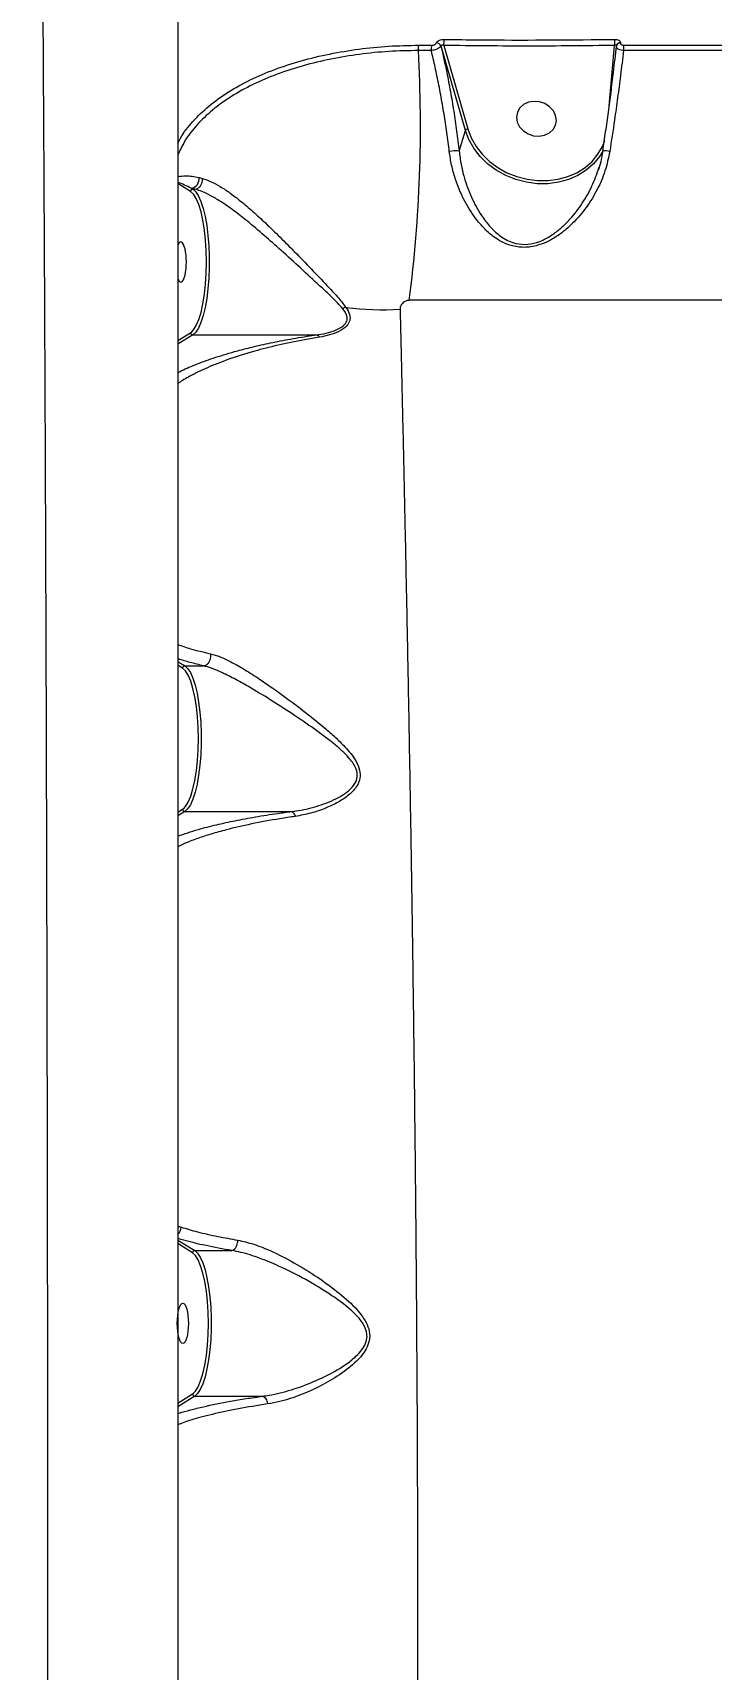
# Model space of a CAD drawing. Header units: millimetres. Extents: x -6028 to 5958, y -6064 to 4137.
# Drawn here: x -3104 to -2952.6, y 1356 to 1721.4 of the extents above; entities that cross this region are included whole.
import ezdxf

# ---------------------------------------------------------------- set-up
doc = ezdxf.new("R2010")
doc.units = ezdxf.units.MM
for name, color, linetype in [('DIKOM_ОБЪЕКТ', 7, 'Continuous'), ('DIKOM_РАЗМЕР_ЗОНА', 7, 'Continuous'), ('DIKOM_РАЗМЕР_ОБЪЕКТА', 7, 'Continuous')]:
    doc.layers.add(name, color=color, linetype=linetype)
doc.styles.add('style1', font='arial.ttf', dxfattribs={"width": 0.8})
doc.dimstyles.new('1-50', dxfattribs={"dimtxt": 300, "dimasz": 200, "dimexe": 100, "dimexo": 0, "dimgap": 100, "dimtad": 1, "dimtxsty": 'style1', "dimcen": 200, "dimclrd": 7, "dimclre": 7, "dimclrt": 7, "dimadec": 1, "dimazin": 2, "dimtfac": 1, "dimtmove": 0, "dimatfit": 2, "dimfxl": 0, "dimlwd": 25, "dimlwe": 18, "dimarcsym": 0})

# ---------------------------------------------------------------- blocks, each defined once
blk = doc.blocks.new('*D9')
at = {"layer": 'Defpoints', "color": 0, "transparency": 16777216}
for p in [(-6027.56, 1459.58), (4556.58, 1382.7), (4556.58, -5964.37)]:
    blk.add_point(p, dxfattribs=at)
at = {"layer": 'DIKOM_РАЗМЕР_ЗОНА', "color": 7, "lineweight": 18, "transparency": 16777216}
for p, q in [((-6027.56, 1459.58), (-6027.56, -6064.37)), ((4556.58, 1382.7), (4556.58, -6064.37))]:
    blk.add_line(p, q, dxfattribs=at)
at = {"layer": 'DIKOM_РАЗМЕР_ЗОНА', "color": 7, "lineweight": 25, "transparency": 16777216}
blk.add_line((-5827.56, -5964.37), (4356.58, -5964.37), dxfattribs=at)
at = {"layer": 'DIKOM_РАЗМЕР_ЗОНА', "color": 7, "transparency": 16777216}
for points in [[(-5827.56, -5931.03), (-5827.56, -5997.7), (-6027.56, -5964.37)], [(4356.58, -5931.03), (4356.58, -5997.7), (4556.58, -5964.37)]]:
    blk.add_solid(points, dxfattribs=at)
at = {"layer": 'DIKOM_РАЗМЕР_ЗОНА', "color": 7, "transparency": 16777216, "insert": (157.08, -5711.2), "char_height": 300, "attachment_point": 5, "style": 'style1'}
blk.add_mtext('10600', dxfattribs=at)
blk = doc.blocks.new('*D12')
at = {"layer": 'Defpoints', "color": 0, "transparency": 16777216}
for p in [(3056.58, 1987.9), (-4027.97, 676.5), (3056.58, -3714.77)]:
    blk.add_point(p, dxfattribs=at)
at = {"layer": 'DIKOM_РАЗМЕР_ОБЪЕКТА', "color": 7, "lineweight": 18, "transparency": 16777216}
for p, q in [((3056.58, 1987.9), (3056.58, -3814.77)), ((-4027.97, 676.5), (-4027.97, -3814.77))]:
    blk.add_line(p, q, dxfattribs=at)
at = {"layer": 'DIKOM_РАЗМЕР_ОБЪЕКТА', "color": 7, "lineweight": 25, "transparency": 16777216}
blk.add_line((-3827.97, -3714.77), (2856.58, -3714.77), dxfattribs=at)
at = {"layer": 'DIKOM_РАЗМЕР_ОБЪЕКТА', "color": 7, "transparency": 16777216}
for points in [[(-3827.97, -3681.44), (-3827.97, -3748.11), (-4027.97, -3714.77)], [(2856.58, -3681.44), (2856.58, -3748.11), (3056.58, -3714.77)]]:
    blk.add_solid(points, dxfattribs=at)
at = {"layer": 'DIKOM_РАЗМЕР_ОБЪЕКТА', "color": 7, "transparency": 16777216, "insert": (20, -3461.6), "char_height": 300, "attachment_point": 5, "style": 'style1'}
blk.add_mtext('7100', dxfattribs=at)

msp = doc.modelspace()

# ---------------------------------------------------------------- linework, layer by layer
at = {"layer": 'DIKOM_ОБЪЕКТ', "color": 7, "linetype": 'Continuous', "lineweight": 15}
for p, q in [((-3015.092, 1717.417), (-3017.976, 1717.417)), ((-3017.923, 1718.6), (-3015.037, 1718.6)), ((-3013.96, 1719.113), (-3013.956, 1719.128)), ((-3012.926, 1718.423), (-3012.93, 1718.409)), ((-3007.485, 1699.592), (-3012.926, 1718.423)), ((-3012.317, 1718.554), (-3006.931, 1699.913)), ((-2975.395, 1704.962), (-2974.193, 1718.554)), ((-2973.763, 1718.409), (-2973.738, 1718.543)), ((-2972.885, 1719.128), (-2972.889, 1719.113)), ((-2909.709, 1717.417), (-2972.193, 1717.417)), ((-2972.107, 1718.6), (-2909.578, 1718.6)), ((-3008.879, 1694.956), (-3007.485, 1699.592)), ((-3066.922, 1689.047), (-3066.15, 1688.842)), ((-3068.811, 1685.956), (-3071.66, 1687.725)), ((-3068.17, 1685.349), (-3068.811, 1685.956)), ((-3068.651, 1686.663), (-3068.308, 1686.449)), ((-3067.854, 1686.449), (-3068.651, 1686.663)), ((-3068.308, 1686.449), (-3067.854, 1686.449)), ((-3067.85, 1686.45), (-3067.854, 1686.449)), ((-2872.605, 1661.643), (-3020.015, 1661.643)), ((-3071.66, 1652.652), (-3068.812, 1654.42)), ((-3068.308, 1653.927), (-3071.66, 1651.846)), ((-3068.812, 1654.42), (-3068.56, 1654.612)), ((-3068.308, 1653.927), (-3040.705, 1653.927)), ((-3071.66, 1580.998), (-3070.103, 1580.032)), ((-3070.607, 1579.538), (-3071.66, 1580.192)), ((-3069.965, 1578.931), (-3070.607, 1579.538)), ((-3070.103, 1580.032), (-3065.948, 1580.032)), ((-3071.66, 1547.349), (-3070.607, 1548.002)), ((-3070.103, 1547.51), (-3071.66, 1546.543)), ((-3070.607, 1548.002), (-3070.355, 1548.194)), ((-3070.103, 1547.51), (-3046.313, 1547.51)), ((-3071.66, 1451.836), (-3067.884, 1449.491)), ((-3068.388, 1448.998), (-3071.66, 1451.03)), ((-3067.746, 1448.39), (-3068.388, 1448.998)), ((-3067.884, 1449.491), (-3059.63, 1449.491)), ((-3071.66, 1415.43), (-3068.388, 1417.462)), ((-3067.884, 1416.969), (-3071.66, 1414.624)), ((-3068.388, 1417.462), (-3068.136, 1417.653)), ((-3067.884, 1416.969), (-3052.715, 1416.969))]:
    msp.add_line(p, q, dxfattribs=at)
at = {"layer": 'DIKOM_ОБЪЕКТ', "color": 7, "linetype": 'Continuous', "lineweight": 15, "flags": 128}
for points in [[(-2992.217, 1706.073), (-2993.434, 1705.863), (-2994.504, 1705.354), (-2995.34, 1704.588), (-2995.874, 1703.627), (-2996.062, 1702.549), (-2995.891, 1701.441), (-2995.372, 1700.393), (-2994.55, 1699.49), (-2993.489, 1698.805), (-2992.277, 1698.393), (-2991.01, 1698.288), (-2989.793, 1698.499), (-2988.723, 1699.007), (-2987.887, 1699.773), (-2987.354, 1700.734), (-2987.165, 1701.812), (-2987.337, 1702.92), (-2987.855, 1703.968), (-2988.678, 1704.871), (-2989.738, 1705.557), (-2990.951, 1705.968), (-2992.217, 1706.073)], [(-2976.884, 1694.816), (-2977.538, 1693.762), (-2978.889, 1692.122), (-2980.521, 1690.696), (-2982.397, 1689.517), (-2984.476, 1688.609), (-2986.713, 1687.992), (-2989.058, 1687.68), (-2991.462, 1687.68), (-2993.87, 1687.992), (-2996.231, 1688.609), (-2998.492, 1689.517), (-3000.604, 1690.696), (-3002.522, 1692.122), (-3004.202, 1693.762), (-3005.609, 1695.58), (-3006.711, 1697.538), (-3007.485, 1699.592)], [(-3006.931, 1699.913), (-3006.18, 1697.921), (-3005.112, 1696.023), (-3003.748, 1694.259), (-3002.118, 1692.669), (-3000.259, 1691.287), (-2998.211, 1690.143), (-2996.018, 1689.262), (-2993.729, 1688.665), (-2991.393, 1688.362), (-2989.063, 1688.362), (-2986.788, 1688.665), (-2984.619, 1689.262), (-2982.603, 1690.143), (-2980.784, 1691.287), (-2979.202, 1692.669), (-2977.891, 1694.259), (-2976.881, 1696.023), (-2976.38, 1697.292)], [(-3068.56, 1654.612), (-3068.168, 1655.031), (-3067.557, 1656.008), (-3066.993, 1657.328), (-3066.491, 1658.958), (-3066.063, 1660.86), (-3065.719, 1662.987), (-3065.467, 1665.288), (-3065.313, 1667.707), (-3065.261, 1670.187), (-3065.313, 1672.666), (-3065.467, 1675.086), (-3065.718, 1677.387), (-3066.063, 1679.514), (-3066.491, 1681.416), (-3066.993, 1683.047), (-3067.556, 1684.367), (-3068.167, 1685.345), (-3068.17, 1685.349)], [(-3068.308, 1686.449), (-3067.677, 1685.862), (-3067.077, 1684.935), (-3066.52, 1683.688), (-3066.017, 1682.148), (-3065.581, 1680.348), (-3065.22, 1678.329), (-3064.942, 1676.132), (-3064.753, 1673.807), (-3064.658, 1671.403), (-3064.658, 1668.973), (-3064.753, 1666.57), (-3064.942, 1664.244), (-3065.22, 1662.048), (-3065.581, 1660.028), (-3066.017, 1658.229), (-3066.52, 1656.689), (-3067.077, 1655.442), (-3067.677, 1654.515), (-3068.308, 1653.927)], [(-3070.355, 1548.194), (-3069.963, 1548.613), (-3069.352, 1549.59), (-3068.789, 1550.91), (-3068.287, 1552.54), (-3067.858, 1554.442), (-3067.514, 1556.569), (-3067.262, 1558.87), (-3067.108, 1561.29), (-3067.057, 1563.769), (-3067.108, 1566.248), (-3067.262, 1568.668), (-3067.514, 1570.969), (-3067.858, 1573.097), (-3068.286, 1574.999), (-3068.788, 1576.629), (-3069.351, 1577.949), (-3069.962, 1578.927), (-3069.965, 1578.931)], [(-3070.103, 1580.032), (-3069.473, 1579.444), (-3068.872, 1578.517), (-3068.315, 1577.27), (-3067.813, 1575.73), (-3067.376, 1573.931), (-3067.015, 1571.911), (-3066.737, 1569.715), (-3066.548, 1567.389), (-3066.453, 1564.986), (-3066.453, 1562.556), (-3066.548, 1560.152), (-3066.737, 1557.827), (-3067.015, 1555.63), (-3067.376, 1553.611), (-3067.813, 1551.811), (-3068.315, 1550.271), (-3068.872, 1549.024), (-3069.473, 1548.097), (-3070.103, 1547.51)], [(-3068.136, 1417.653), (-3067.744, 1418.072), (-3067.133, 1419.05), (-3066.57, 1420.369), (-3066.068, 1422), (-3065.639, 1423.901), (-3065.295, 1426.028), (-3065.043, 1428.329), (-3064.889, 1430.749), (-3064.838, 1433.228), (-3064.889, 1435.708), (-3065.043, 1438.127), (-3065.295, 1440.429), (-3065.639, 1442.556), (-3066.067, 1444.458), (-3066.569, 1446.089), (-3067.132, 1447.409), (-3067.743, 1448.386), (-3067.746, 1448.39)], [(-3067.884, 1449.491), (-3067.254, 1448.904), (-3066.653, 1447.976), (-3066.096, 1446.729), (-3065.594, 1445.189), (-3065.157, 1443.39), (-3064.796, 1441.37), (-3064.518, 1439.174), (-3064.33, 1436.849), (-3064.234, 1434.445), (-3064.234, 1432.015), (-3064.33, 1429.611), (-3064.518, 1427.286), (-3064.796, 1425.09), (-3065.157, 1423.07), (-3065.594, 1421.27), (-3066.096, 1419.73), (-3066.653, 1418.483), (-3067.254, 1417.556), (-3067.884, 1416.969)]]:
    msp.add_lwpolyline(points, dxfattribs=at)
at = {"layer": 'DIKOM_ОБЪЕКТ', "color": 7, "linetype": 'Continuous', "lineweight": 15}
for centre, radius, start, end in [((-3320.593, 1700.555), 303.087, 352.62352, 3.18923), ((-3009.677, 1717.758), 5.426, 171.07042, 183.59674), ((-3013.942, 1718.033), 1.08, 20.35193, 90.94217), ((-3013.938, 1718.048), 1.08, 20.35193, 90.94217), ((-3007.689, 1718.968), 4.647, 168.40751, 185.11342), ((-2970.052, 1719.104), 4.178, 168.98944, 187.56592), ((-2972.937, 1718.267), 0.847, 86.7488, 160.98326), ((-2972.933, 1718.281), 0.848, 86.7561, 160.97595), ((-2968.7, 1717.758), 3.51, 166.12432, 185.57332), ((-3006.894, 1699.211), 0.702, 92.97646, 147.19691), ((-3009.786, 1687.717), 7.296, 82.85694, 100.18156), ((-2976.161, 1691.6), 3.42, 74.64059, 101.09193), ((-3069.029, 1688.757), 2.128, 280.23756, 7.82841), ((-3068.298, 1685.936), 0.514, 91.09677, 177.72128), ((-3033.599, 1657.45), 2.669, 101.64578, 118.5363), ((-3025.976, 1723.907), 64.363, 262.71478, 273.47614), ((-3068.298, 1654.442), 0.515, 182.42373, 268.922), ((-3070.093, 1579.518), 0.514, 91.09354, 177.6974), ((-3070.093, 1548.024), 0.515, 182.41424, 268.93323), ((-3073.206, 1454.676), 2.267, 313.65309, 1.0507), ((-3067.874, 1448.977), 0.514, 91.09616, 177.69564), ((-3067.874, 1417.483), 0.515, 182.42573, 268.9213)]:
    msp.add_arc(centre, radius, start, end, dxfattribs=at)
msp.add_ellipse((-3071.001, 1670.188), major_axis=(0, 4.5), ratio=0.2773245, start_param=2.5816929, end_param=6.8430851, dxfattribs=at)
msp.add_ellipse((-3070.545, 1433.23), major_axis=(0, 4.5), ratio=0.2773245, dxfattribs=at)
for points, knots in [([(-3104.037, 842.09), (-3104.03, 842.067), (-3103.985, 841.929), (-3103.892, 842.55), (-3103.766, 844.046), (-3103.638, 846.593), (-3103.51, 850.064), (-3103.384, 854.442), (-3103.258, 859.686), (-3103.131, 865.755), (-3103.003, 872.684), (-3102.874, 880.535), (-3102.744, 889.334), (-3102.615, 899.09), (-3102.489, 909.695), (-3102.366, 921.023), (-3102.247, 933.033), (-3102.133, 945.676), (-3102.022, 959.041), (-3101.912, 973.237), (-3101.806, 988.272), (-3101.701, 1004.142), (-3101.6, 1020.667), (-3101.505, 1037.647), (-3101.413, 1055.037), (-3101.326, 1072.788), (-3101.244, 1091.04), (-3101.165, 1109.937), (-3101.09, 1129.471), (-3101.02, 1149.624), (-3100.956, 1170.166), (-3100.898, 1190.861), (-3100.846, 1211.666), (-3100.801, 1232.541), (-3100.761, 1253.643), (-3100.727, 1275.134), (-3100.7, 1296.992), (-3100.68, 1319.186), (-3100.669, 1341.461), (-3100.664, 1364.768), (-3100.669, 1389.087), (-3100.685, 1414.372), (-3100.71, 1439.568), (-3100.745, 1464.586), (-3100.789, 1489.339), (-3100.838, 1512.611), (-3100.892, 1534.411), (-3100.948, 1554.783), (-3101.011, 1574.825), (-3101.078, 1594.688), (-3101.152, 1614.326), (-3101.231, 1633.698), (-3101.316, 1652.577), (-3101.404, 1670.74), (-3101.495, 1688.173), (-3101.589, 1704.876), (-3101.686, 1720.993), (-3101.788, 1736.64), (-3101.894, 1751.769), (-3102.004, 1766.338), (-3102.118, 1780.176), (-3102.234, 1793.134), (-3102.353, 1805.211), (-3102.473, 1816.418), (-3102.596, 1826.844), (-3102.722, 1836.558), (-3102.851, 1845.513), (-3102.984, 1853.672), (-3103.116, 1860.935), (-3103.245, 1867.225), (-3103.37, 1872.558), (-3103.495, 1876.962), (-3103.619, 1880.473), (-3103.744, 1883.13), (-3103.871, 1884.802), (-3103.971, 1885.562), (-3104.024, 1885.442), (-3104.037, 1885.412)], [0, 0, 0, 0, 0.0025358, 0.0157567, 0.0293568, 0.0429695, 0.0565822, 0.0701824, 0.0834235, 0.0966761, 0.1099285, 0.1231696, 0.1367966, 0.1504361, 0.1640757, 0.1777026, 0.1909448, 0.2041985, 0.2174522, 0.2306944, 0.2443217, 0.2579615, 0.2716013, 0.2852286, 0.2984536, 0.3116901, 0.3249265, 0.3381516, 0.3517597, 0.3653802, 0.3790007, 0.3926088, 0.4058351, 0.4190727, 0.4323104, 0.4455366, 0.4591468, 0.4727696, 0.4863923, 0.5000026, 0.5154395, 0.5309128, 0.5464046, 0.5618964, 0.5773698, 0.5928069, 0.6060504, 0.6193053, 0.6325603, 0.6458038, 0.6594322, 0.673073, 0.6867139, 0.7003423, 0.7135631, 0.7267953, 0.7400275, 0.7532483, 0.7668518, 0.7804677, 0.7940836, 0.8076871, 0.8209296, 0.8341836, 0.8474376, 0.86068, 0.8743091, 0.8879507, 0.9015924, 0.9152215, 0.9284594, 0.9417089, 0.9549582, 0.968196, 0.9818204, 0.9954574, 1, 1, 1, 1]), ([(-3071.66, 1855.527), (-3071.66, 1855.552), (-3071.66, 1855.664), (-3071.66, 1855.017), (-3071.66, 1853.539), (-3071.66, 1851.09), (-3071.66, 1847.74), (-3071.66, 1843.498), (-3071.66, 1838.429), (-3071.66, 1832.562), (-3071.66, 1825.942), (-3071.66, 1818.524), (-3071.66, 1810.241), (-3071.66, 1801.072), (-3071.66, 1791.012), (-3071.66, 1780.171), (-3071.66, 1768.686), (-3071.66, 1756.596), (-3071.66, 1743.949), (-3071.66, 1730.649), (-3071.66, 1716.587), (-3071.66, 1701.758), (-3071.66, 1686.168), (-3071.66, 1669.993), (-3071.66, 1653.412), (-3071.66, 1636.465), (-3071.66, 1619.194), (-3071.66, 1601.482), (-3071.66, 1583.19), (-3071.66, 1564.326), (-3071.66, 1544.91), (-3071.66, 1525.164), (-3071.66, 1504.309), (-3071.66, 1482.338), (-3071.66, 1459.265), (-3071.66, 1435.804), (-3071.66, 1412.002), (-3071.66, 1387.916), (-3071.66, 1365.008), (-3071.66, 1343.338), (-3071.66, 1322.935), (-3071.66, 1302.602), (-3071.66, 1282.185), (-3071.66, 1261.718), (-3071.66, 1241.236), (-3071.66, 1220.979), (-3071.66, 1201.176), (-3071.66, 1181.852), (-3071.66, 1163.021), (-3071.66, 1144.536), (-3071.66, 1126.259), (-3071.66, 1108.233), (-3071.66, 1090.497), (-3071.66, 1073.258), (-3071.66, 1056.702), (-3071.66, 1040.844), (-3071.66, 1025.683), (-3071.66, 1011.105), (-3071.66, 997.004), (-3071.66, 983.427), (-3071.66, 970.412), (-3071.66, 958.115), (-3071.66, 946.674), (-3071.66, 936.086), (-3071.66, 926.338), (-3071.66, 917.344), (-3071.66, 909.046), (-3071.66, 901.487), (-3071.66, 894.701), (-3071.66, 888.771), (-3071.66, 883.76), (-3071.66, 879.652), (-3071.66, 876.427), (-3071.66, 874.027), (-3071.66, 872.529), (-3071.66, 871.865), (-3071.66, 871.988), (-3071.66, 872.013)], [0, 0, 0, 0, 0.0037494, 0.017002, 0.0302432, 0.0438692, 0.0575078, 0.0711466, 0.0847727, 0.0980153, 0.1112693, 0.1245232, 0.1377658, 0.1513942, 0.1650351, 0.1786761, 0.1923046, 0.205526, 0.2187588, 0.2319916, 0.245213, 0.2588171, 0.2724335, 0.2860499, 0.299654, 0.3128982, 0.3261538, 0.3394094, 0.3526535, 0.3662824, 0.3799239, 0.3935653, 0.4071942, 0.4224935, 0.4378016, 0.4531008, 0.4687304, 0.4843695, 0.4999991, 0.5132249, 0.5264623, 0.5396996, 0.5529254, 0.5665357, 0.5801584, 0.5937811, 0.6073914, 0.6206171, 0.6338541, 0.6470912, 0.6603169, 0.6739257, 0.6875468, 0.7011681, 0.7147768, 0.7280197, 0.7412741, 0.7545284, 0.7677712, 0.7813987, 0.7950386, 0.8086785, 0.8223058, 0.8355469, 0.8487994, 0.862052, 0.875293, 0.8889199, 0.9025594, 0.9161988, 0.9298258, 0.9430502, 0.9562862, 0.969522, 0.9827464, 0.996354, 1, 1, 1, 1]), ([(-3071.66, 1696.647), (-3071.468, 1697.056), (-3070.652, 1698.794), (-3068.368, 1701.625), (-3064.846, 1705.076), (-3060.543, 1708.174), (-3055.614, 1710.91), (-3050.123, 1713.255), (-3044.166, 1715.194), (-3037.857, 1716.711), (-3031.307, 1717.793), (-3024.615, 1718.474), (-3020.155, 1718.558), (-3017.923, 1718.6)], [0, 0, 0, 0, 0.0298399, 0.1268172, 0.2240105, 0.3212216, 0.4181217, 0.5150988, 0.6122531, 0.7093088, 0.8059243, 0.9028781, 1, 1, 1, 1]), ([(-3017.976, 1717.417), (-3020.17, 1717.376), (-3024.546, 1717.293), (-3031.114, 1716.628), (-3037.546, 1715.569), (-3043.735, 1714.084), (-3049.583, 1712.187), (-3054.972, 1709.893), (-3059.815, 1707.216), (-3064.034, 1704.18), (-3067.52, 1700.812), (-3070.14, 1697.433), (-3071.195, 1695.096), (-3071.66, 1694.066)], [0, 0, 0, 0, 0.0930348, 0.1855115, 0.278016, 0.3710513, 0.4633662, 0.5563587, 0.6489883, 0.7414608, 0.834622, 0.9270331, 1, 1, 1, 1]), ([(-3017.976, 1717.417), (-3017.979, 1717.527), (-3017.987, 1717.747), (-3017.978, 1718.085), (-3017.958, 1718.391), (-3017.934, 1718.53), (-3017.923, 1718.6)], [0, 0, 0, 0, 0.2500101, 0.5000189, 0.7500343, 1, 1, 1, 1]), ([(-3012.93, 1718.409), (-3012.982, 1718.317), (-3013.091, 1718.123), (-3013.446, 1717.879), (-3013.9, 1717.67), (-3014.436, 1717.5), (-3014.872, 1717.445), (-3015.092, 1717.417)], [0, 0, 0, 0, 0.2044202, 0.43007688, 0.56341064, 0.78030392, 1, 1, 1, 1]), ([(-3011.076, 1694.898), (-3011.249, 1696.291), (-3011.597, 1699.078), (-3012.243, 1703.312), (-3012.979, 1707.558), (-3013.787, 1711.668), (-3014.503, 1714.948), (-3014.945, 1716.801), (-3015.092, 1717.417)], [0, 0, 0, 0, 0.1827953, 0.365592, 0.5537466, 0.7419018, 0.9141908, 1, 1, 1, 1]), ([(-3015.037, 1718.6), (-3015.034, 1718.6), (-3014.925, 1718.6), (-3014.701, 1718.62), (-3014.434, 1718.696), (-3014.208, 1718.806), (-3014.033, 1718.942), (-3013.984, 1719.058), (-3013.96, 1719.113)], [0, 0, 0, 0, 0.0044621, 0.219928, 0.4355836, 0.568332, 0.7938385, 1, 1, 1, 1]), ([(-3013.956, 1719.128), (-3013.935, 1719.184), (-3013.879, 1719.329), (-3013.645, 1719.551), (-3013.251, 1719.751), (-3012.759, 1719.884), (-3012.414, 1719.896), (-3012.241, 1719.902)], [0, 0, 0, 0, 0.134217, 0.346964, 0.5632634, 0.7817402, 1, 1, 1, 1]), ([(-3012.93, 1718.409), (-3012.489, 1716.455), (-3011.738, 1713.125), (-3010.813, 1708.246), (-3010.075, 1703.876), (-3009.416, 1699.43), (-3009.058, 1696.447), (-3008.879, 1694.956)], [0, 0, 0, 0, 0.259055, 0.4416278, 0.6241972, 0.8120997, 1, 1, 1, 1]), ([(-3012.317, 1718.554), (-3012.379, 1718.57), (-3012.502, 1718.6), (-3012.678, 1718.6), (-3012.819, 1718.561), (-3012.902, 1718.496), (-3012.919, 1718.444), (-3012.926, 1718.423)], [0, 0, 0, 0, 0.2316412, 0.456235, 0.6691337, 0.8722432, 1, 1, 1, 1]), ([(-2974.193, 1718.554), (-2980.539, 1718.478), (-2993.231, 1718.327), (-3005.954, 1718.478), (-3012.317, 1718.554)], [0, 0, 0, 0, 0.4999205, 1, 1, 1, 1]), ([(-3012.241, 1719.902), (-3011.583, 1719.892), (-3008.296, 1719.842), (-2995.586, 1719.695), (-2983.558, 1719.811), (-2974.153, 1719.902)], [0, 0, 0, 0, 0.0517082, 0.2585496, 1, 1, 1, 1]), ([(-2976.818, 1694.956), (-2976.602, 1696.405), (-2976.17, 1699.302), (-2975.556, 1703.706), (-2974.973, 1708.12), (-2974.356, 1713.085), (-2973.98, 1716.455), (-2973.763, 1718.409)], [0, 0, 0, 0, 0.1825586, 0.3651187, 0.5530307, 0.7409445, 1, 1, 1, 1]), ([(-2972.193, 1717.417), (-2972.413, 1715.549), (-2972.818, 1712.11), (-2973.503, 1706.892), (-2974.285, 1701.244), (-2974.898, 1697.234), (-2975.255, 1694.898)], [0, 0, 0, 0, 0.2580763, 0.4750055, 0.6940737, 1, 1, 1, 1]), ([(-2973.754, 1718.482), (-2973.763, 1718.509), (-2973.782, 1718.563), (-2973.883, 1718.599), (-2974.024, 1718.6), (-2974.136, 1718.57), (-2974.193, 1718.554)], [0, 0, 0, 0, 0.2328379, 0.4772123, 0.7344962, 1, 1, 1, 1]), ([(-2974.153, 1719.902), (-2973.985, 1719.896), (-2973.651, 1719.884), (-2973.238, 1719.751), (-2972.959, 1719.551), (-2972.851, 1719.329), (-2972.875, 1719.184), (-2972.885, 1719.128)], [0, 0, 0, 0, 0.2182215, 0.4367419, 0.653024, 0.8657566, 1, 1, 1, 1]), ([(-2972.193, 1717.417), (-2972.368, 1717.439), (-2972.758, 1717.487), (-2973.191, 1717.634), (-2973.543, 1717.833), (-2973.766, 1718.068), (-2973.8, 1718.282), (-2973.767, 1718.394), (-2973.763, 1718.409)], [0, 0, 0, 0, 0.1804765, 0.4029439, 0.530992, 0.749609, 0.9663898, 1, 1, 1, 1]), ([(-2972.889, 1719.113), (-2972.891, 1719.104), (-2972.909, 1719.036), (-2972.895, 1718.911), (-2972.785, 1718.78), (-2972.609, 1718.679), (-2972.391, 1718.612), (-2972.195, 1718.604), (-2972.107, 1718.6)], [0, 0, 0, 0, 0.0340332, 0.252283, 0.470593, 0.5979362, 0.8192992, 1, 1, 1, 1]), ([(-2975.255, 1694.898), (-2975.564, 1693.422), (-2976.184, 1690.468), (-2978.019, 1686.265), (-2980.418, 1682.323), (-2983.002, 1679.285), (-2985.442, 1677.083), (-2987.414, 1675.677), (-2989.391, 1674.608), (-2991.636, 1673.755), (-2994.374, 1673.321), (-2997.03, 1673.712), (-2999.112, 1674.539), (-3001.129, 1675.73), (-3003.238, 1677.529), (-3005.65, 1680.389), (-3007.932, 1684.107), (-3009.586, 1688.152), (-3010.611, 1691.79), (-3010.921, 1693.862), (-3011.076, 1694.898)], [0, 0, 0, 0, 0.0727749, 0.145625, 0.2220838, 0.2985153, 0.3409245, 0.3832904, 0.4164842, 0.4496103, 0.4986424, 0.5477896, 0.5808447, 0.6139645, 0.6710834, 0.7283172, 0.8132029, 0.8980764, 0.9490487, 1, 1, 1, 1]), ([(-3008.879, 1694.956), (-3008.752, 1693.964), (-3008.496, 1691.967), (-3007.633, 1688.481), (-3006.208, 1684.564), (-3004.254, 1680.956), (-3002.132, 1678.143), (-3000.3, 1676.376), (-2998.502, 1675.186), (-2996.667, 1674.367), (-2994.265, 1673.97), (-2991.788, 1674.407), (-2989.77, 1675.247), (-2987.98, 1676.299), (-2986.19, 1677.684), (-2983.968, 1679.833), (-2981.623, 1682.803), (-2979.391, 1686.559), (-2978.373, 1689.289), (-2977.887, 1690.591)], [0, 0, 0, 0, 0.0558417, 0.1124075, 0.2047945, 0.299602, 0.3609204, 0.4234286, 0.4576869, 0.4927923, 0.542951, 0.5930312, 0.6273332, 0.6626356, 0.7080842, 0.7541985, 0.8374057, 0.9224373, 1, 1, 1, 1]), ([(-2976.819, 1694.975), (-2976.953, 1694.171), (-2977.202, 1692.679), (-2977.675, 1691.251), (-2977.893, 1690.592)], [0, 0, 0, 0, 0.5384839, 1, 1, 1, 1]), ([(-3071.66, 1689.318), (-3071.097, 1689.373), (-3070.175, 1689.462), (-3068.514, 1689.395), (-3067.452, 1689.163), (-3066.922, 1689.047)], [0, 0, 0, 0, 0.4390519, 0.7197013, 1, 1, 1, 1]), ([(-3067.85, 1686.45), (-3067.667, 1686.485), (-3067.301, 1686.555), (-3066.802, 1686.931), (-3066.411, 1687.459), (-3066.179, 1688.085), (-3066.131, 1688.562), (-3066.148, 1688.803), (-3066.15, 1688.842)], [0, 0, 0, 0, 0.1955294, 0.3910531, 0.586585, 0.782134, 0.9649535, 1, 1, 1, 1]), ([(-3066.15, 1688.842), (-3065.522, 1688.635), (-3064.265, 1688.219), (-3062.168, 1687.073), (-3059.959, 1685.605), (-3057.517, 1683.73), (-3054.891, 1681.491), (-3051.934, 1678.766), (-3048.815, 1675.731), (-3045.383, 1672.26), (-3041.846, 1668.634), (-3038.684, 1665.3), (-3036.009, 1662.476), (-3034.761, 1660.868), (-3034.138, 1660.064)], [0, 0, 0, 0, 0.06464674, 0.12933515, 0.19635434, 0.26341706, 0.34303179, 0.42269334, 0.51801207, 0.61338461, 0.72667503, 0.83997723, 0.92007854, 1, 1, 1, 1]), ([(-2977.887, 1690.591), (-2977.874, 1690.622), (-2977.779, 1690.848), (-2977.736, 1691.095), (-2977.699, 1691.307)], [0, 0, 0, 0, 0.13676065, 1, 1, 1, 1]), ([(-3068.651, 1686.663), (-3069.174, 1686.908), (-3070.244, 1687.409), (-3071.181, 1687.809), (-3071.66, 1688.013)], [0, 0, 0, 0, 0.4882635, 1, 1, 1, 1]), ([(-3034.874, 1659.795), (-3035.64, 1660.636), (-3037.172, 1662.32), (-3040.406, 1665.258), (-3044.18, 1668.765), (-3048.354, 1672.557), (-3052.354, 1676.13), (-3055.892, 1679.132), (-3059.163, 1681.697), (-3061.95, 1683.647), (-3064.459, 1685.128), (-3066.368, 1686.004), (-3067.459, 1686.352), (-3067.85, 1686.449), (-3067.85, 1686.45)], [0, 0, 0, 0, 0.0903695, 0.1810073, 0.3101291, 0.4392081, 0.5458008, 0.6522926, 0.7371426, 0.8219046, 0.8907478, 0.9595288, 0.9999835, 1, 1, 1, 1]), ([(-3040.698, 1653.927), (-3040.697, 1653.927), (-3040.528, 1653.95), (-3039.616, 1654.082), (-3037.989, 1654.411), (-3035.974, 1655.115), (-3034.447, 1656.072), (-3033.777, 1657.262), (-3033.937, 1658.53), (-3034.54, 1659.344), (-3034.874, 1659.795)], [0, 0, 0, 0, 0.0002731, 0.0414565, 0.2242976, 0.4065716, 0.5849842, 0.7124806, 0.8404584, 1, 1, 1, 1]), ([(-3034.138, 1660.064), (-3033.817, 1659.531), (-3033.232, 1658.561), (-3033.181, 1657.105), (-3033.976, 1655.736), (-3035.633, 1654.652), (-3037.777, 1653.849), (-3039.291, 1653.554), (-3040.055, 1653.405)], [0, 0, 0, 0, 0.167262, 0.3043192, 0.4416685, 0.6370298, 0.8167204, 1, 1, 1, 1]), ([(-3020.015, 1661.643), (-3020.117, 1661.637), (-3020.33, 1661.625), (-3020.731, 1661.51), (-3021.158, 1661.295), (-3021.669, 1660.875), (-3021.932, 1660.441), (-3022.061, 1659.995), (-3022.069, 1659.795), (-3022.074, 1659.663)], [0, 0, 0, 0, 0.0767483, 0.1605012, 0.3173898, 0.4661395, 0.7625096, 0.842836, 1, 1, 1, 1]), ([(-3022.074, 1659.663), (-3021.973, 1655.531), (-3021.772, 1647.261), (-3021.465, 1633.941), (-3021.156, 1619.996), (-3020.834, 1604.787), (-3020.501, 1588.243), (-3020.161, 1570.304), (-3019.832, 1551.672), (-3019.519, 1532.432), (-3019.227, 1512.674), (-3018.963, 1492.667), (-3018.732, 1472.453), (-3018.537, 1452.084), (-3018.378, 1431.408), (-3018.257, 1410.522), (-3018.178, 1389.521), (-3018.143, 1368.049), (-3018.159, 1346.147), (-3018.225, 1323.874), (-3018.338, 1301.741), (-3018.494, 1280.145), (-3018.689, 1259.133), (-3018.917, 1238.73), (-3019.175, 1218.694), (-3019.458, 1199.117), (-3019.762, 1180.089), (-3020.079, 1161.789), (-3020.405, 1144.242), (-3020.737, 1127.448), (-3021.073, 1111.33), (-3021.41, 1095.978), (-3021.746, 1081.376), (-3021.965, 1072.373), (-3022.074, 1067.878)], [0, 0, 0, 0, 0.0284579, 0.0569511, 0.0854442, 0.1139021, 0.1459255, 0.178052, 0.21023, 0.2424064, 0.2745294, 0.3065504, 0.3375581, 0.3686635, 0.3998177, 0.4309708, 0.4620735, 0.4930794, 0.525948, 0.5588751, 0.5918026, 0.6246717, 0.6561671, 0.6877611, 0.7194068, 0.7510542, 0.7826522, 0.8141501, 0.8450489, 0.8760379, 0.9070735, 0.9381097, 0.9691003, 1, 1, 1, 1]), ([(-3071.66, 1645.488), (-3071.501, 1645.576), (-3070.442, 1646.169), (-3067.876, 1647.258), (-3063.881, 1648.743), (-3059.813, 1649.986), (-3055.837, 1651.041), (-3052.104, 1651.919), (-3047.737, 1652.803), (-3043.866, 1653.469), (-3041.42, 1653.824), (-3040.705, 1653.927)], [0, 0, 0, 0, 0.0292006, 0.1952414, 0.3610999, 0.5263794, 0.6198541, 0.7313155, 0.8429524, 0.9541518, 1, 1, 1, 1]), ([(-3040.055, 1653.405), (-3041.157, 1653.223), (-3044.487, 1652.674), (-3049.415, 1651.635), (-3055.106, 1650.17), (-3060.413, 1648.49), (-3065.2, 1646.614), (-3068.757, 1644.848), (-3070.854, 1643.654), (-3071.585, 1643.099), (-3071.66, 1643.042)], [0, 0, 0, 0, 0.0658, 0.1988412, 0.332093, 0.5045418, 0.6776027, 0.8503742, 0.9846097, 1, 1, 1, 1]), ([(-3040.705, 1653.927), (-3040.704, 1653.927), (-3040.702, 1653.927), (-3040.699, 1653.927), (-3040.698, 1653.927), (-3040.698, 1653.927)], [0, 0, 0, 0, 0.4562065, 0.8282588, 1, 1, 1, 1]), ([(-3040.698, 1653.927), (-3040.585, 1653.883), (-3040.379, 1653.804), (-3040.167, 1653.569), (-3040.071, 1653.428), (-3040.055, 1653.405)], [0, 0, 0, 0, 0.4995606, 0.9155764, 1, 1, 1, 1]), ([(-3071.66, 1584.795), (-3070.774, 1584.478), (-3068.79, 1583.768), (-3065.93, 1583.094), (-3064.347, 1582.722)], [0, 0, 0, 0, 0.4465658, 1, 1, 1, 1]), ([(-3065.944, 1580.032), (-3065.768, 1580.069), (-3065.417, 1580.143), (-3064.936, 1580.524), (-3064.56, 1581.055), (-3064.33, 1581.698), (-3064.285, 1582.234), (-3064.317, 1582.569), (-3064.34, 1582.685), (-3064.347, 1582.722)], [0, 0, 0, 0, 0.1799744, 0.3599304, 0.5398911, 0.7198438, 0.8998051, 0.9677532, 1, 1, 1, 1]), ([(-3064.347, 1582.722), (-3063.649, 1582.521), (-3062.232, 1582.112), (-3059.655, 1580.885), (-3056.701, 1579.208), (-3052.948, 1576.797), (-3048.577, 1573.739), (-3043.683, 1570.081), (-3039.653, 1566.855), (-3036.546, 1564.137), (-3034.592, 1562.226), (-3033.043, 1560.462), (-3031.833, 1558.757), (-3031, 1556.905), (-3030.905, 1554.958), (-3031.682, 1552.978), (-3033.432, 1551.136), (-3035.869, 1549.527), (-3038.744, 1548.169), (-3041.97, 1547.064), (-3044.297, 1546.635), (-3045.468, 1546.42)], [0, 0, 0, 0, 0.0474455, 0.0964705, 0.1556862, 0.216597, 0.3039689, 0.3937335, 0.4858677, 0.5329623, 0.580024, 0.6111508, 0.6426539, 0.679813, 0.7100508, 0.7403118, 0.7862718, 0.8336555, 0.8820828, 0.9406744, 1, 1, 1, 1]), ([(-3065.948, 1580.032), (-3066.947, 1580.284), (-3068.952, 1580.792), (-3070.838, 1581.336), (-3071.606, 1581.627), (-3071.66, 1581.648)], [0, 0, 0, 0, 0.4798057, 0.9634588, 1, 1, 1, 1]), ([(-3065.944, 1580.032), (-3065.945, 1580.032), (-3065.946, 1580.032), (-3065.948, 1580.032), (-3065.948, 1580.032)], [0, 0, 0, 0, 0.796469, 1, 1, 1, 1]), ([(-3046.305, 1547.509), (-3046.303, 1547.509), (-3045.964, 1547.552), (-3044.104, 1547.807), (-3040.732, 1548.538), (-3037.171, 1549.893), (-3034.636, 1551.298), (-3033.036, 1552.522), (-3031.876, 1553.97), (-3031.598, 1555.162), (-3031.623, 1556.243), (-3032.043, 1557.68), (-3033.743, 1559.937), (-3036.895, 1562.771), (-3041.198, 1565.997), (-3046.134, 1569.318), (-3051.058, 1572.507), (-3055.397, 1575.14), (-3059.121, 1577.231), (-3061.887, 1578.603), (-3064.148, 1579.529), (-3065.384, 1579.903), (-3065.944, 1580.032), (-3065.944, 1580.032)], [0, 0, 0, 0, 0.0000689, 0.0172965, 0.0943671, 0.1713134, 0.2043546, 0.237289, 0.2718445, 0.2975955, 0.3006041, 0.3294692, 0.3743584, 0.4401474, 0.5327488, 0.6254191, 0.7134277, 0.8012854, 0.8608103, 0.9202339, 0.9601233, 0.999983, 1, 1, 1, 1]), ([(-3071.66, 1542.015), (-3070.207, 1542.517), (-3067.684, 1543.39), (-3063.218, 1544.537), (-3058.938, 1545.476), (-3054.378, 1546.324), (-3050.121, 1547.001), (-3047.33, 1547.374), (-3046.313, 1547.51)], [0, 0, 0, 0, 0.2457806, 0.426931, 0.5872597, 0.7479723, 0.9081514, 1, 1, 1, 1]), ([(-3045.468, 1546.42), (-3046.618, 1546.247), (-3050.073, 1545.73), (-3055.363, 1544.739), (-3060.375, 1543.576), (-3064.265, 1542.488), (-3067.255, 1541.51), (-3069.757, 1540.562), (-3071.068, 1539.933), (-3071.66, 1539.649)], [0, 0, 0, 0, 0.0958354, 0.2879158, 0.4842332, 0.6172871, 0.7503543, 0.8871829, 1, 1, 1, 1]), ([(-3046.313, 1547.51), (-3046.311, 1547.509), (-3046.309, 1547.509), (-3046.306, 1547.509), (-3046.305, 1547.509), (-3046.305, 1547.509)], [0, 0, 0, 0, 0.4439615, 0.786932, 1, 1, 1, 1]), ([(-3046.305, 1547.509), (-3046.196, 1547.46), (-3045.979, 1547.362), (-3045.705, 1546.983), (-3045.545, 1546.641), (-3045.481, 1546.458), (-3045.468, 1546.42)], [0, 0, 0, 0, 0.3414341, 0.6827692, 0.9340996, 1, 1, 1, 1]), ([(-3071.66, 1454.938), (-3071.646, 1454.934), (-3071.433, 1454.876), (-3071.178, 1454.794), (-3070.94, 1454.718)], [0, 0, 0, 0, 0.0628938, 1, 1, 1, 1]), ([(-3070.94, 1454.718), (-3069.763, 1454.361), (-3067.385, 1453.641), (-3063.068, 1452.666), (-3059.796, 1452.083), (-3058.288, 1451.814)], [0, 0, 0, 0, 0.3459989, 0.6987423, 1, 1, 1, 1]), ([(-3059.63, 1449.491), (-3061.597, 1449.848), (-3065.578, 1450.572), (-3069.438, 1451.503), (-3071.231, 1452.059), (-3071.66, 1452.192)], [0, 0, 0, 0, 0.4262336, 0.862626, 1, 1, 1, 1]), ([(-3059.624, 1449.491), (-3059.483, 1449.536), (-3059.2, 1449.624), (-3058.813, 1450.024), (-3058.507, 1450.57), (-3058.337, 1451.155), (-3058.29, 1451.577), (-3058.288, 1451.772), (-3058.288, 1451.814)], [0, 0, 0, 0, 0.20459794, 0.40921937, 0.61381677, 0.81841341, 0.96039031, 1, 1, 1, 1]), ([(-3058.288, 1451.814), (-3057.114, 1451.547), (-3054.731, 1451.004), (-3050.5, 1449.284), (-3045.693, 1446.832), (-3040.711, 1443.755), (-3036.095, 1440.428), (-3032.841, 1437.615), (-3030.746, 1435.214), (-3029.585, 1433.478), (-3028.807, 1431.482), (-3028.818, 1429.385), (-3029.532, 1427.582), (-3030.547, 1426.094), (-3032.443, 1424.027), (-3035.541, 1421.654), (-3039.801, 1419.172), (-3044.298, 1417.159), (-3048.29, 1415.844), (-3050.726, 1415.397), (-3051.641, 1415.229)], [0, 0, 0, 0, 0.0631566, 0.1282505, 0.215932, 0.3060536, 0.3825673, 0.4604882, 0.4898725, 0.5197459, 0.5505519, 0.5816481, 0.6087207, 0.6339787, 0.6598617, 0.7307896, 0.803689, 0.8782879, 0.9542751, 1, 1, 1, 1]), ([(-3059.624, 1449.491), (-3059.625, 1449.491), (-3059.626, 1449.491), (-3059.629, 1449.491), (-3059.63, 1449.491)], [0, 0, 0, 0, 0.51519187, 1, 1, 1, 1]), ([(-3052.708, 1416.968), (-3052.707, 1416.968), (-3052.449, 1417.004), (-3050.515, 1417.274), (-3046.936, 1418.105), (-3041.996, 1419.867), (-3037.2, 1422.072), (-3033.721, 1424.286), (-3031.496, 1426.226), (-3030.336, 1427.579), (-3029.552, 1429.072), (-3029.407, 1430.254), (-3029.515, 1431.405), (-3030.023, 1432.85), (-3031.372, 1434.666), (-3033.815, 1436.963), (-3037.717, 1439.828), (-3043.097, 1443.089), (-3048.584, 1445.839), (-3053.442, 1447.866), (-3056.951, 1448.968), (-3058.953, 1449.384), (-3059.623, 1449.491), (-3059.624, 1449.491)], [0, 0, 0, 0, 0.0000572, 0.0132697, 0.0954237, 0.1776582, 0.256666, 0.3354475, 0.3621434, 0.3887497, 0.4150445, 0.4366742, 0.4411978, 0.467148, 0.5041606, 0.5414813, 0.6162852, 0.7182539, 0.8201592, 0.8921249, 0.9639726, 0.9999615, 1, 1, 1, 1]), ([(-3071.66, 1413.095), (-3071.567, 1413.126), (-3070.742, 1413.405), (-3068.865, 1413.917), (-3065.218, 1414.822), (-3061.017, 1415.664), (-3056.452, 1416.433), (-3053.961, 1416.79), (-3052.715, 1416.969)], [0, 0, 0, 0, 0.0215414, 0.1917593, 0.3619771, 0.6766558, 0.8383345, 1, 1, 1, 1]), ([(-3051.641, 1415.229), (-3052.766, 1415.057), (-3056.146, 1414.539), (-3061.318, 1413.561), (-3066.393, 1412.334), (-3069.843, 1411.316), (-3071.234, 1410.733), (-3071.66, 1410.555)], [0, 0, 0, 0, 0.1316621, 0.3955784, 0.6660037, 0.897908, 1, 1, 1, 1]), ([(-3052.715, 1416.969), (-3052.714, 1416.969), (-3052.712, 1416.969), (-3052.709, 1416.969), (-3052.708, 1416.968), (-3052.708, 1416.968)], [0, 0, 0, 0, 0.440479, 0.8074974, 1, 1, 1, 1]), ([(-3052.708, 1416.968), (-3052.591, 1416.92), (-3052.358, 1416.824), (-3052.035, 1416.414), (-3051.8, 1415.905), (-3051.686, 1415.485), (-3051.649, 1415.274), (-3051.641, 1415.229)], [0, 0, 0, 0, 0.2524875, 0.5050443, 0.7575642, 0.9487071, 1, 1, 1, 1])]:
    msp.add_open_spline(points, degree=3, knots=knots, dxfattribs=at)

# ---------------------------------------------------------------- dimensions: what is measured, and where the dimension line sits
at = {"layer": 'DIKOM_РАЗМЕР_ЗОНА'}
dim = msp.add_linear_dim(base=(4556.575, -5964.368), p1=(-6027.562, 1459.576), p2=(4556.575, 1382.704), text='10600', dimstyle='1-50', dxfattribs=at)
dim.commit()
dim.dimension.update_dxf_attribs({"geometry": '*D9', "text_midpoint": (157.08, -5964.368), "dimtype": 160})
at = {"layer": 'DIKOM_РАЗМЕР_ОБЪЕКТА'}
dim = msp.add_linear_dim(base=(3056.575, -3714.774), p1=(-4027.972, 676.501), p2=(3056.575, 1987.897), text='7100', dimstyle='1-50', dxfattribs=at)
dim.commit()
dim.dimension.update_dxf_attribs({"geometry": '*D12', "text_midpoint": (20, -3714.774), "dimtype": 160})

doc.saveas('drawing.dxf')
